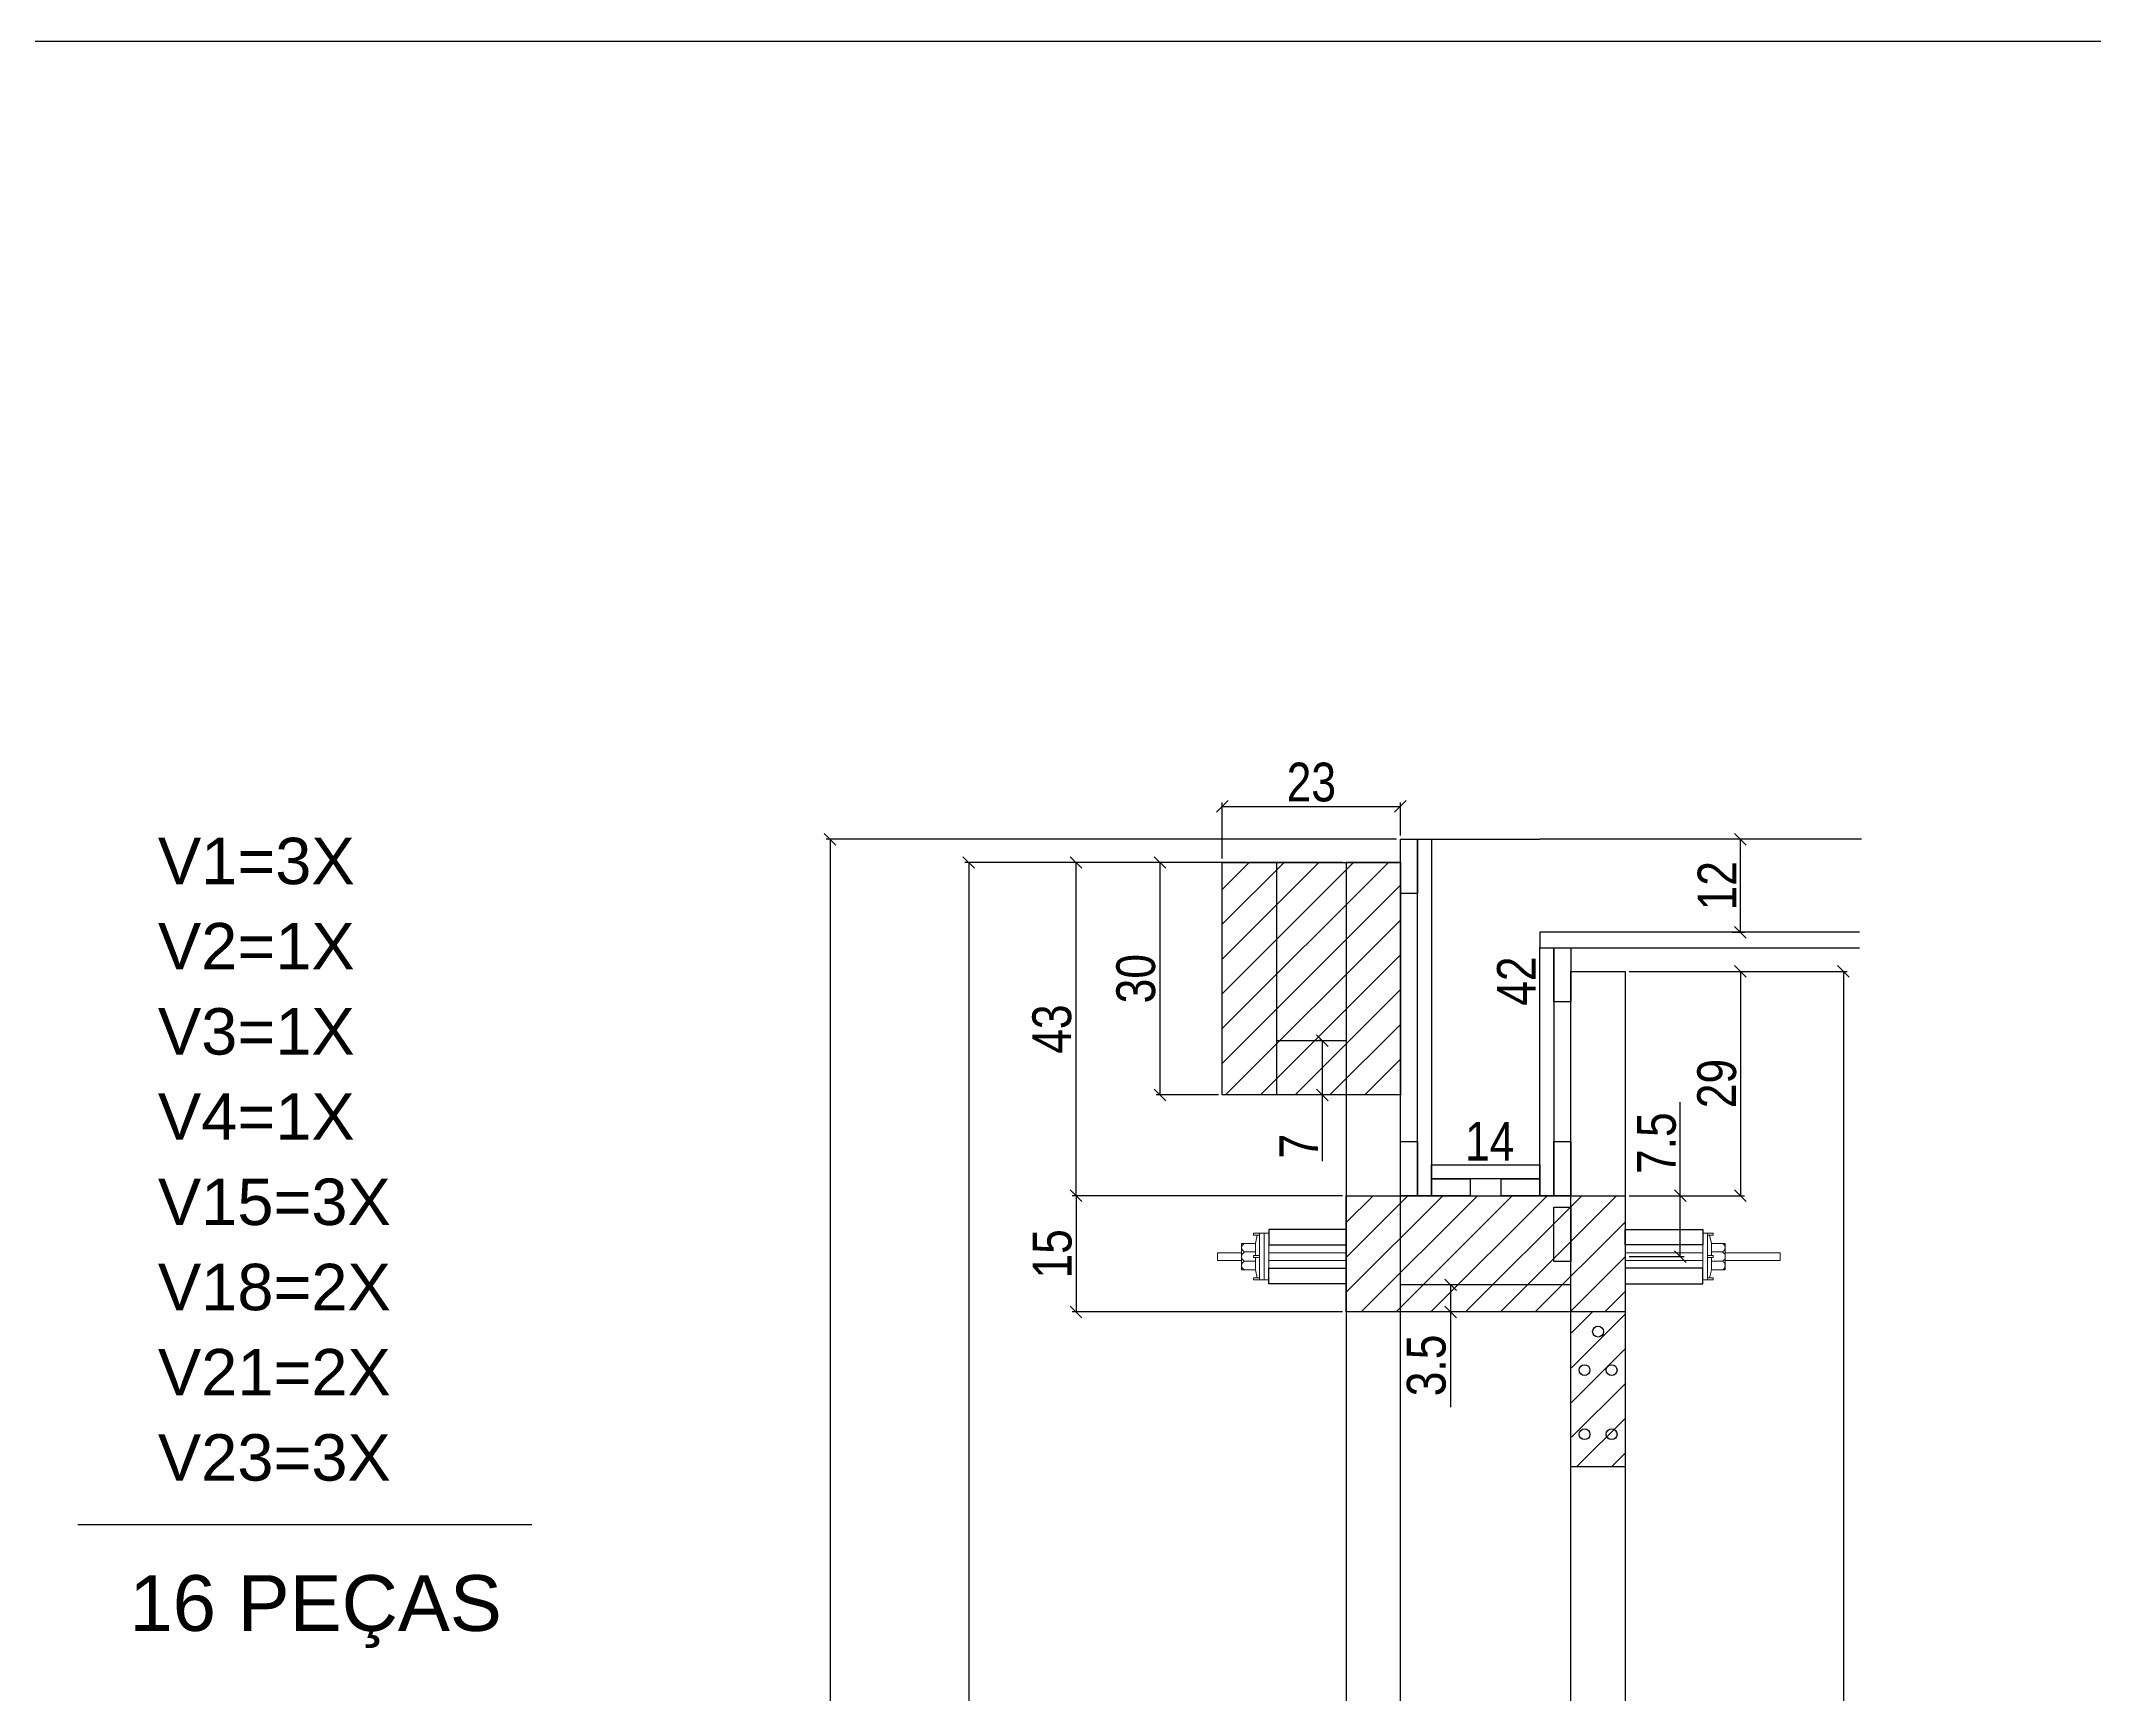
# Model space of a CAD drawing. Extents: x 15230 to 21256, y 3128 to 7338.
# Drawn here: x 17987 to 18517, y 4014 to 4441 of the extents above; entities that cross this region are included whole.
import ezdxf

# ---------------------------------------------------------------- set-up
doc = ezdxf.new("R2010")
doc.units = 0
doc.layers.add('BARRA_ANCORAGEM', color=1, linetype='Continuous', lineweight=15)
for name, color, linetype in [('COTA', 241, 'Continuous'), ('TIRAS REESCORAMENTO', 252, 'Continuous'), ('VIGAS', 3, 'Continuous')]:
    doc.layers.add(name, color=color, linetype=linetype)
doc.styles.add('COTA TECNICA 2X', font='techl___.ttf', dxfattribs={"height": 10})
doc.styles.add('R80-50', font='arial.ttf', dxfattribs={"height": 10})
doc.dimstyles.new('SECAO', dxfattribs={"dimscale": 0.333333, "dimtxt": 5, "dimasz": 9, "dimexe": 3, "dimexo": 3, "dimgap": 3, "dimtad": 1, "dimdec": 1, "dimlfac": 0.5, "dimzin": 12, "dimdsep": 46, "dimtxsty": 'COTA TECNICA 2X', "dimblk1": 'OBLIQUE', "dimblk2": 'OBLIQUE', "dimsah": 1, "dimcen": 0.9, "dimclrd": 4, "dimclre": 4, "dimclrt": 240, "dimadec": 1, "dimazin": 3, "dimtfac": 1, "dimtdec": 1, "dimtmove": 0, "dimatfit": 3, "dimfxl": 1, "dimtolj": 1, "dimtzin": 12, "dimarcsym": 0})

# ---------------------------------------------------------------- blocks, each defined once
blk = doc.blocks.new('_Oblique')
at = {"color": 0, "linetype": 'ByBlock', "lineweight": -2}
blk.add_line((-0.5, -0.5), (0.5, 0.5), dxfattribs=at)
blk = doc.blocks.new('*D72')
at = {"layer": 'COTA', "color": 4, "lineweight": -2, "transparency": 16777216}
for p, q in [((18322.8, 4229.21), (18225.38, 4229.21)), ((18226.38, 4229.21), (18226.38, 3671.12)), ((18322.8, 3671.12), (18225.38, 3671.12))]:
    blk.add_line(p, q, dxfattribs=at)
at = {"layer": 'DEFPOINTS', "color": 0, "transparency": 16777216}
for p in [(18323.8, 4229.21), (18226.38, 3671.12), (18323.8, 3671.12)]:
    blk.add_point(p, dxfattribs=at)
at = {"layer": 'COTA', "color": 4, "lineweight": -2, "transparency": 16777216, "xscale": 3, "yscale": 3, "zscale": 3}
for p, rotation in [((18226.38, 4229.21), 90), ((18226.38, 3671.12), 270)]:
    blk.add_blockref('_Oblique', p, dxfattribs=dict(at, rotation=rotation))
at = {"layer": 'COTA', "color": 240, "transparency": 16777216, "insert": (18220.28, 3950.17), "char_height": 10, "attachment_point": 5, "rotation": 90, "style": 'COTA TECNICA 2X'}
blk.add_mtext('\\A1;279', dxfattribs=at)
blk = doc.blocks.new('*D78')
at = {"layer": 'COTA', "color": 4, "lineweight": -2, "transparency": 16777216}
for p, q in [((18322.8, 4229.21), (18253.09, 4229.21)), ((18254.09, 4143.16), (18254.09, 4229.21)), ((18322.8, 4143.16), (18253.09, 4143.16))]:
    blk.add_line(p, q, dxfattribs=at)
at = {"layer": 'DEFPOINTS', "color": 0, "transparency": 16777216}
for p in [(18254.09, 4229.21), (18323.8, 4229.21), (18323.8, 4143.16)]:
    blk.add_point(p, dxfattribs=at)
at = {"layer": 'COTA', "color": 4, "lineweight": -2, "transparency": 16777216, "xscale": 3, "yscale": 3, "zscale": 3}
for p, rotation in [((18254.09, 4229.21), 90), ((18254.09, 4143.16), 270)]:
    blk.add_blockref('_Oblique', p, dxfattribs=dict(at, rotation=rotation))
at = {"layer": 'COTA', "color": 240, "transparency": 16777216, "insert": (18247.87, 4186.19), "char_height": 10, "attachment_point": 5, "rotation": 90, "style": 'COTA TECNICA 2X'}
blk.add_mtext('\\A1;43', dxfattribs=at)
blk = doc.blocks.new('*D79')
at = {"layer": 'COTA', "color": 4, "lineweight": -2, "transparency": 16777216}
for p, q in [((18396.8, 4201.09), (18426.55, 4201.09)), ((18425.55, 4201.09), (18425.55, 4143.16)), ((18396.8, 4143.16), (18426.55, 4143.16))]:
    blk.add_line(p, q, dxfattribs=at)
at = {"layer": 'DEFPOINTS', "color": 0, "transparency": 16777216}
for p in [(18395.8, 4201.09), (18395.8, 4143.16), (18425.55, 4143.16)]:
    blk.add_point(p, dxfattribs=at)
at = {"layer": 'COTA', "color": 4, "lineweight": -2, "transparency": 16777216, "xscale": 3, "yscale": 3, "zscale": 3}
for p, rotation in [((18425.55, 4201.09), 90), ((18425.55, 4143.16), 270)]:
    blk.add_blockref('_Oblique', p, dxfattribs=dict(at, rotation=rotation))
at = {"layer": 'COTA', "color": 240, "transparency": 16777216, "insert": (18419.47, 4172.13), "char_height": 10, "attachment_point": 5, "rotation": 90, "style": 'COTA TECNICA 2X'}
blk.add_mtext('\\A1;29', dxfattribs=at)
blk = doc.blocks.new('*D80')
at = {"layer": 'COTA', "color": 4, "lineweight": -2, "transparency": 16777216}
for p, q in [((18336.8, 4235.21), (18189.58, 4235.21)), ((18190.58, 4235.21), (18190.58, 3651.12)), ((18322.8, 3651.12), (18189.58, 3651.12))]:
    blk.add_line(p, q, dxfattribs=at)
at = {"layer": 'DEFPOINTS', "color": 0, "transparency": 16777216}
for p in [(18337.8, 4235.21), (18190.58, 3651.12), (18323.8, 3651.12)]:
    blk.add_point(p, dxfattribs=at)
at = {"layer": 'COTA', "color": 4, "lineweight": -2, "transparency": 16777216, "xscale": 3, "yscale": 3, "zscale": 3}
for p, rotation in [((18190.58, 4235.21), 90), ((18190.58, 3651.12), 270)]:
    blk.add_blockref('_Oblique', p, dxfattribs=dict(at, rotation=rotation))
at = {"layer": 'COTA', "color": 240, "transparency": 16777216, "insert": (18184.5, 3943.17), "char_height": 10, "attachment_point": 5, "rotation": 90, "style": 'COTA TECNICA 2X'}
blk.add_mtext('\\A1;292', dxfattribs=at)
blk = doc.blocks.new('*D82')
at = {"layer": 'DEFPOINTS', "color": 0, "transparency": 16777216}
for p in [(18360.84, 4235.21), (18373.8, 4235.21), (18360.84, 4151.16)]:
    blk.add_point(p, dxfattribs=at)
at = {"layer": 'COTA', "color": 240, "transparency": 16777216, "insert": (18367.73, 4198.57), "char_height": 10, "attachment_point": 5, "rotation": 90, "style": 'COTA TECNICA 2X'}
blk.add_mtext('\\A1;42', dxfattribs=at)
blk = doc.blocks.new('*D83')
at = {"layer": 'DEFPOINTS', "color": 0, "transparency": 16777216}
for p in [(18345.8, 4151.16), (18373.8, 4151.16), (18373.8, 4151.16)]:
    blk.add_point(p, dxfattribs=at)
at = {"layer": 'COTA', "color": 240, "transparency": 16777216, "insert": (18360.84, 4157.24), "char_height": 10, "attachment_point": 5, "style": 'COTA TECNICA 2X'}
blk.add_mtext('\\A1;14', dxfattribs=at)
blk = doc.blocks.new('*D85')
at = {"layer": 'COTA', "color": 4, "lineweight": -2, "transparency": 16777216}
for p, q in [((18425.55, 4211.21), (18425.55, 4235.21)), ((18426.55, 4235.21), (18426.55, 4235.21)), ((18423.4, 4211.21), (18426.55, 4211.21))]:
    blk.add_line(p, q, dxfattribs=at)
at = {"layer": 'DEFPOINTS', "color": 0, "transparency": 16777216}
for p in [(18425.55, 4235.21), (18425.55, 4235.21), (18422.4, 4211.21)]:
    blk.add_point(p, dxfattribs=at)
at = {"layer": 'COTA', "color": 4, "lineweight": -2, "transparency": 16777216, "xscale": 3, "yscale": 3, "zscale": 3}
for p, rotation in [((18425.55, 4235.21), 90), ((18425.55, 4211.21), 270)]:
    blk.add_blockref('_Oblique', p, dxfattribs=dict(at, rotation=rotation))
at = {"layer": 'COTA', "color": 240, "transparency": 16777216, "insert": (18419.5, 4223.21), "char_height": 10, "attachment_point": 5, "rotation": 90, "style": 'COTA TECNICA 2X'}
blk.add_mtext('\\A1;12', dxfattribs=at)
blk = doc.blocks.new('*D86')
at = {"layer": 'COTA', "color": 4, "lineweight": -2, "transparency": 16777216}
for p, q in [((18397.8, 4201.09), (18453.1, 4201.09)), ((18452.1, 4201.09), (18452.1, 3671.12)), ((18397.8, 3671.12), (18453.1, 3671.12))]:
    blk.add_line(p, q, dxfattribs=at)
at = {"layer": 'DEFPOINTS', "color": 0, "transparency": 16777216}
for p in [(18396.8, 4201.09), (18396.8, 3671.12), (18452.1, 3671.12)]:
    blk.add_point(p, dxfattribs=at)
at = {"layer": 'COTA', "color": 4, "lineweight": -2, "transparency": 16777216, "xscale": 3, "yscale": 3, "zscale": 3}
for p, rotation in [((18452.1, 4201.09), 90), ((18452.1, 3671.12), 270)]:
    blk.add_blockref('_Oblique', p, dxfattribs=dict(at, rotation=rotation))
at = {"layer": 'COTA', "color": 240, "transparency": 16777216, "insert": (18445.99, 3936.1), "char_height": 10, "attachment_point": 5, "rotation": 90, "style": 'COTA TECNICA 2X'}
blk.add_mtext('\\A1;265', dxfattribs=at)
blk = doc.blocks.new('*D88')
at = {"layer": 'COTA', "color": 4, "lineweight": -2, "transparency": 16777216}
for p, q in [((18322.8, 4143.16), (18253.09, 4143.16)), ((18254.09, 4143.16), (18254.09, 4113.16)), ((18322.8, 4113.16), (18253.09, 4113.16))]:
    blk.add_line(p, q, dxfattribs=at)
at = {"layer": 'DEFPOINTS', "color": 0, "transparency": 16777216}
for p in [(18323.8, 4143.16), (18254.09, 4113.16), (18323.8, 4113.16)]:
    blk.add_point(p, dxfattribs=at)
at = {"layer": 'COTA', "color": 4, "lineweight": -2, "transparency": 16777216, "xscale": 3, "yscale": 3, "zscale": 3}
for p, rotation in [((18254.09, 4143.16), 90), ((18254.09, 4113.16), 270)]:
    blk.add_blockref('_Oblique', p, dxfattribs=dict(at, rotation=rotation))
at = {"layer": 'COTA', "color": 240, "transparency": 16777216, "insert": (18247.98, 4128.16), "char_height": 10, "attachment_point": 5, "rotation": 90, "style": 'COTA TECNICA 2X'}
blk.add_mtext('\\A1;15', dxfattribs=at)
blk = doc.blocks.new('A$C51C4441F')
at = {"layer": 'BARRA_ANCORAGEM'}
for p, q in [((-2.25, 3.4), (-1.79, 5.5)), ((-2.25, 3.4), (-5.81, 3.39)), ((-5.81, 3.39), (-5.81, -3.39)), ((-2.25, 1.2), (-5.02, 1.2)), ((-2.25, 3.4), (-2.25, 3.4)), ((-2.25, 3.4), (-2.25, 0.25)), ((-2.25, -3.4), (-5.81, -3.39)), ((-2.25, -1.2), (-5.02, -1.2)), ((-2.25, -0.25), (-2.25, -3.4)), ((-2.25, -3.4), (-1.79, -5.5))]:
    blk.add_line(p, q, dxfattribs=at)
for points in [[(-2.7, 6), (-1.2, 6), (-1.2, 5.5), (-2.7, 5.5)], [(-1.2, -6), (0, -6), (0, 6), (-1.2, 6)], [(-2.7, 0.25), (-1.2, 0.25), (-1.2, -0.25), (-2.7, -0.25)], [(-2.7, -6), (-1.2, -6), (-1.2, -5.5), (-2.7, -5.5)]]:
    blk.add_lwpolyline(points, close=True, dxfattribs=at)
for centre, radius, start, end in [((-4.66, 2.3), 1.15, 107.7845, 252.2718), ((-4.52, 0), 1.3, 112.648, 247.4083), ((-4.66, -2.3), 1.15, 107.7845, 252.2718)]:
    blk.add_arc(centre, radius, start, end, dxfattribs=at)
blk = doc.blocks.new('*D94')
at = {"layer": 'COTA', "color": 4, "lineweight": -2, "transparency": 16777216}
for p, q in [((18410.02, 4143.16), (18410.02, 4167.31)), ((18396.8, 4143.16), (18411.02, 4143.16)), ((18410.02, 4127.46), (18410.02, 4143.16)), ((18396.8, 4127.46), (18411.02, 4127.46))]:
    blk.add_line(p, q, dxfattribs=at)
at = {"layer": 'DEFPOINTS', "color": 0, "transparency": 16777216}
for p in [(18395.8, 4143.16), (18410.02, 4143.16), (18395.8, 4127.46)]:
    blk.add_point(p, dxfattribs=at)
at = {"layer": 'COTA', "color": 4, "lineweight": -2, "transparency": 16777216, "xscale": 3, "yscale": 3, "zscale": 3}
for p, rotation in [((18410.02, 4143.16), 90), ((18410.02, 4127.46), 270)]:
    blk.add_blockref('_Oblique', p, dxfattribs=dict(at, rotation=rotation))
at = {"layer": 'COTA', "color": 240, "transparency": 16777216, "insert": (18403.91, 4156.74), "char_height": 10, "attachment_point": 5, "rotation": 90, "style": 'COTA TECNICA 2X'}
blk.add_mtext('\\A1;7.5', dxfattribs=at)
blk = doc.blocks.new('*D95')
at = {"layer": 'COTA', "color": 4, "lineweight": -2, "transparency": 16777216}
for p, q in [((18358.8, 4120.16), (18349.73, 4120.16)), ((18350.73, 4120.16), (18350.73, 4113.16)), ((18358.8, 4113.16), (18349.73, 4113.16)), ((18350.73, 4113.16), (18350.73, 4088.56))]:
    blk.add_line(p, q, dxfattribs=at)
at = {"layer": 'DEFPOINTS', "color": 0, "transparency": 16777216}
for p in [(18359.8, 4120.16), (18350.73, 4113.16), (18359.8, 4113.16)]:
    blk.add_point(p, dxfattribs=at)
at = {"layer": 'COTA', "color": 4, "lineweight": -2, "transparency": 16777216, "xscale": 3, "yscale": 3, "zscale": 3}
for p, rotation in [((18350.73, 4120.16), 90), ((18350.73, 4113.16), 270)]:
    blk.add_blockref('_Oblique', p, dxfattribs=dict(at, rotation=rotation))
at = {"layer": 'COTA', "color": 240, "transparency": 16777216, "insert": (18344.51, 4099.36), "char_height": 10, "attachment_point": 5, "rotation": 90, "style": 'COTA TECNICA 2X'}
blk.add_mtext('\\A1;3.5', dxfattribs=at)
blk = doc.blocks.new('*D89')
at = {"layer": 'COTA', "color": 4, "lineweight": -2, "transparency": 16777216}
for p, q in [((18290.8, 4229.21), (18274.76, 4229.21)), ((18275.76, 4169.21), (18275.76, 4229.21)), ((18290.8, 4169.21), (18274.76, 4169.21))]:
    blk.add_line(p, q, dxfattribs=at)
at = {"layer": 'DEFPOINTS', "color": 0, "transparency": 16777216}
for p in [(18275.76, 4229.21), (18291.8, 4229.21), (18291.8, 4169.21)]:
    blk.add_point(p, dxfattribs=at)
at = {"layer": 'COTA', "color": 4, "lineweight": -2, "transparency": 16777216, "xscale": 3, "yscale": 3, "zscale": 3}
for p, rotation in [((18275.76, 4229.21), 90), ((18275.76, 4169.21), 270)]:
    blk.add_blockref('_Oblique', p, dxfattribs=dict(at, rotation=rotation))
at = {"layer": 'COTA', "color": 240, "transparency": 16777216, "insert": (18269.54, 4199.21), "char_height": 10, "attachment_point": 5, "rotation": 90, "style": 'COTA TECNICA 2X'}
blk.add_mtext('\\A1;30', dxfattribs=at)
blk = doc.blocks.new('*D90')
at = {"layer": 'COTA', "color": 4, "lineweight": -2, "transparency": 16777216}
for p, q in [((18291.8, 4230.21), (18291.8, 4244.69)), ((18291.8, 4243.69), (18337.8, 4243.69)), ((18337.8, 4236.21), (18337.8, 4244.69))]:
    blk.add_line(p, q, dxfattribs=at)
at = {"layer": 'DEFPOINTS', "color": 0, "transparency": 16777216}
for p in [(18337.8, 4243.69), (18337.8, 4235.21), (18291.8, 4229.21)]:
    blk.add_point(p, dxfattribs=at)
at = {"layer": 'COTA', "color": 4, "lineweight": -2, "transparency": 16777216, "xscale": 3, "yscale": 3, "zscale": 3, "rotation": 180}
blk.add_blockref('_Oblique', (18291.8, 4243.69), dxfattribs=at)
at = {"layer": 'COTA', "color": 4, "lineweight": -2, "transparency": 16777216, "xscale": 3, "yscale": 3, "zscale": 3}
blk.add_blockref('_Oblique', (18337.8, 4243.69), dxfattribs=at)
at = {"layer": 'COTA', "color": 240, "transparency": 16777216, "insert": (18314.8, 4249.91), "char_height": 10, "attachment_point": 5, "style": 'COTA TECNICA 2X'}
blk.add_mtext('\\A1;23', dxfattribs=at)
blk = doc.blocks.new('*D91')
at = {"layer": 'COTA', "color": 4, "lineweight": -2, "transparency": 16777216}
for p, q in [((18317.18, 4183.21), (18316.61, 4183.21)), ((18317.61, 4183.21), (18317.61, 4169.21)), ((18317.18, 4169.21), (18316.61, 4169.21)), ((18317.61, 4169.21), (18317.61, 4152.1))]:
    blk.add_line(p, q, dxfattribs=at)
at = {"layer": 'DEFPOINTS', "color": 0, "transparency": 16777216}
for p in [(18318.18, 4183.21), (18317.61, 4169.21), (18318.18, 4169.21)]:
    blk.add_point(p, dxfattribs=at)
at = {"layer": 'COTA', "color": 4, "lineweight": -2, "transparency": 16777216, "xscale": 3, "yscale": 3, "zscale": 3}
for p, rotation in [((18317.61, 4183.21), 90), ((18317.61, 4169.21), 270)]:
    blk.add_blockref('_Oblique', p, dxfattribs=dict(at, rotation=rotation))
at = {"layer": 'COTA', "color": 240, "transparency": 16777216, "insert": (18311.54, 4155.97), "char_height": 10, "attachment_point": 5, "rotation": 90, "style": 'COTA TECNICA 2X'}
blk.add_mtext('\\A1;7', dxfattribs=at)

msp = doc.modelspace()

# ---------------------------------------------------------------- hatches: boundary and pattern name
at = {"layer": 'COTA'}
h = msp.add_hatch(dxfattribs=at)
h.set_pattern_fill('ANSI31', color=256, scale=2, style=0)
h.set_pattern_definition([(45, (-1319.1264, -894.5617), (-4.490128, 4.490128), [])])
h.paths.add_polyline_path([(18337.8, 4169.21), (18291.8, 4169.21), (18291.8, 4229.21), (18337.8, 4229.21)])
h = msp.add_hatch(dxfattribs=at)
h.set_pattern_fill('ANSI31', color=256, scale=2, style=0)
h.set_pattern_definition([(45, (-6291.15, -209153.9055), (-4.49012806, 4.49012806), [])])
h.paths.add_polyline_path([(18395.8, 4113.16), (18395.8, 4143.16), (18323.8, 4143.16), (18323.8, 4113.16)])
h = msp.add_hatch(dxfattribs=at)
h.set_pattern_fill('ANSI31', color=256, scale=2, style=0)
h.set_pattern_definition([(45, (-5277.926, -194146.246), (-4.49012806, 4.49012806), [])])
h.paths.add_polyline_path([(18381.93, 4073.14), (18395.93, 4073.14), (18395.93, 4113.08), (18381.93, 4113.08)])

# ---------------------------------------------------------------- linework, layer by layer
at = {"linetype": 'Continuous'}
for p, q in [((18305.8, 4229.21), (18305.8, 4169.21)), ((18305.8, 4183.21), (18323.8, 4183.21)), ((18323.8, 4113.16), (18323.8, 4143.16)), ((18323.8, 4143.16), (18395.8, 4143.16)), ((18395.8, 4143.16), (18395.8, 4113.16)), ((18381.8, 4120.16), (18337.8, 4120.16)), ((18395.8, 4113.16), (18323.8, 4113.16))]:
    msp.add_line(p, q, dxfattribs=at)
msp.add_line((18395.8, 4073.14), (18381.8, 4073.14))
for points in [[(18337.8, 4169.21), (18291.8, 4169.21), (18291.8, 4229.21), (18337.8, 4229.21)], [(18323.8, 3671.12), (18337.8, 3671.12), (18337.8, 4229.21), (18323.8, 4229.21)]]:
    msp.add_lwpolyline(points, close=True, dxfattribs=at)
msp.add_lwpolyline([(18381.8, 4120.16), (18381.8, 4201.09), (18395.8, 4201.09), (18395.8, 3671.12), (18381.8, 3671.12), (18381.8, 4120.16)], dxfattribs=at)
for centre in [(18388.8, 4108.08), (18385.3, 4098.14), (18392.3, 4098.14), (18385.3, 4081.59), (18392.3, 4081.59)]:
    msp.add_circle(centre, 1.4)
at = {"layer": 'BARRA_ANCORAGEM'}
for points in [[(18302.6, 4133.46), (18303.8, 4133.46), (18303.8, 4121.46), (18302.6, 4121.46)], [(18417, 4133.46), (18415.8, 4133.46), (18415.8, 4121.46), (18417, 4121.46)], [(18290.6, 4126.46), (18296.79, 4126.46), (18296.79, 4128.46), (18290.6, 4128.46)], [(18303.8, 4126.46), (18323.8, 4126.46), (18323.8, 4128.46), (18303.8, 4128.46)], [(18415.8, 4126.46), (18395.8, 4126.46), (18395.8, 4128.46), (18415.8, 4128.46)], [(18421.62, 4126.46), (18435.8, 4126.46), (18435.8, 4128.46), (18421.62, 4128.46)]]:
    msp.add_lwpolyline(points, close=True, dxfattribs=at)
at = {"layer": 'TIRAS REESCORAMENTO', "linetype": 'ByBlock'}
for p, q in [((18345.8, 4235.21), (18373.8, 4235.21)), ((18456.77, 4235.21), (18373.8, 4235.21)), ((18373.8, 4207.21), (18456.28, 4207.21))]:
    msp.add_line(p, q, dxfattribs=at)
for points in [[(18337.8, 4235.21), (18342.2, 4235.21), (18342.2, 4221.21), (18337.8, 4221.21)], [(18377.4, 4207.21), (18381.8, 4207.21), (18381.8, 4193.21), (18377.4, 4193.21)], [(18337.8, 4157.16), (18342.2, 4157.16), (18342.2, 4143.16), (18337.8, 4143.16)], [(18377.4, 4157.16), (18381.8, 4157.16), (18381.8, 4143.16), (18377.4, 4143.16)], [(18373.8, 4147.56), (18345.8, 4147.56), (18345.8, 4151.16), (18373.8, 4151.16)], [(18355.8, 4147.56), (18355.8, 4143.16), (18345.8, 4143.16), (18345.8, 4147.56)], [(18373.8, 4147.56), (18373.8, 4143.16), (18363.8, 4143.16), (18363.8, 4147.56)], [(18377.4, 4140.19), (18381.8, 4140.19), (18381.8, 4126.19), (18377.4, 4126.19)], [(18303.8, 4130.46), (18323.8, 4130.46), (18323.8, 4134.46), (18303.8, 4134.46)], [(18415.8, 4130.46), (18395.8, 4130.46), (18395.8, 4134.46), (18415.8, 4134.46)], [(18303.8, 4124.46), (18323.8, 4124.46), (18323.8, 4120.46), (18303.8, 4120.46)], [(18415.8, 4124.46), (18395.8, 4124.46), (18395.8, 4120.46), (18415.8, 4120.46)]]:
    msp.add_lwpolyline(points, close=True, dxfattribs=at)
for points in [[(18345.8, 4143.16), (18342.2, 4143.16), (18342.2, 4235.21), (18345.8, 4235.21), (18345.8, 4143.16)], [(18456.28, 4211.21), (18373.8, 4211.21), (18373.8, 4207.21), (18456.28, 4207.21)], [(18377.4, 4143.16), (18373.8, 4143.16), (18373.8, 4207.21), (18377.4, 4207.21), (18377.4, 4143.16)]]:
    msp.add_lwpolyline(points, dxfattribs=at)
at = {"layer": 'VIGAS', "color": 7}
msp.add_line((17996.46, 4058.25), (18113.61, 4058.25), dxfattribs=at)
at = {"layer": 'VIGAS'}
msp.add_lwpolyline([(18582.13, 3476.51), (17957.85, 3476.51), (17957.85, 4441.29), (18582.13, 4441.29)], close=True, dxfattribs=at)

# ---------------------------------------------------------------- block references
at = {"layer": 'BARRA_ANCORAGEM', "xscale": -1, "rotation": 180}
msp.add_blockref('A$C51C4441F', (18302.6, 4127.46), dxfattribs=at)
at = {"layer": 'BARRA_ANCORAGEM', "xscale": -1}
msp.add_blockref('A$C51C4441F', (18415.8, 4127.46), dxfattribs=at)

# ---------------------------------------------------------------- texts
at = {"layer": 'VIGAS', "color": 0, "style": 'R80-50'}
for s, p in [('V1=3X', (18017.11, 4223.6)), ('V2=1X', (18017.11, 4201.6)), ('V3=1X', (18017.11, 4179.6)), ('V4=1X', (18017.11, 4157.6)), ('V15=3X', (18017.11, 4135.6)), ('V18=2X', (18017.11, 4113.6)), ('V21=2X', (18017.11, 4091.6)), ('V23=3X', (18017.11, 4069.6))]:
    msp.add_text(s, height=12, dxfattribs=at).set_placement(p)
at = {"layer": 'VIGAS', "color": 7, "insert": (18009.73, 4045.2), "char_height": 14.4, "attachment_point": 1, "style": 'R80-50'}
msp.add_mtext_dynamic_manual_height_columns('16 PEÇAS', width=162.221, gutter_width=50, heights=[0], dxfattribs=at)

# ---------------------------------------------------------------- dimensions: what is measured, and where the dimension line sits
at = {"layer": 'COTA', "color": 3}
dim = msp.add_linear_dim(base=(18337.8, 4243.69), p1=(18291.8, 4229.21), p2=(18337.8, 4235.21), dimstyle='SECAO', dxfattribs=at)
dim.commit()
dim.dimension.update_dxf_attribs({"geometry": '*D90', "text_midpoint": (18314.8, 4249.91)})
for base, p1, p2, picture, middle in [((18190.58, 3651.12), (18337.8, 4235.21), (18323.8, 3651.12), '*D80', (18184.5, 3943.17)), ((18425.55, 4235.21), (18422.4, 4211.21), (18425.55, 4235.21), '*D85', (18419.5, 4223.21)), ((18226.38, 3671.12), (18323.8, 4229.21), (18323.8, 3671.12), '*D72', (18220.28, 3950.17)), ((18254.09, 4229.21), (18323.8, 4143.16), (18323.8, 4229.21), '*D78', (18247.87, 4186.19)), ((18275.76, 4229.21), (18291.8, 4169.21), (18291.8, 4229.21), '*D89', (18269.54, 4199.21)), ((18425.55, 4143.16), (18395.8, 4201.09), (18395.8, 4143.16), '*D79', (18419.47, 4172.13)), ((18452.1, 3671.12), (18396.8, 4201.09), (18396.8, 3671.12), '*D86', (18445.99, 3936.1)), ((18254.09, 4113.16), (18323.8, 4143.16), (18323.8, 4113.16), '*D88', (18247.98, 4128.16)), ((18350.73, 4113.16), (18359.8, 4120.16), (18359.8, 4113.16), '*D95', (18344.51, 4099.36))]:
    dim = msp.add_linear_dim(base=base, p1=p1, p2=p2, angle=90, dimstyle='SECAO', dxfattribs=at)
    dim.commit()
    dim.dimension.update_dxf_attribs({"geometry": picture, "text_midpoint": middle})
dim = msp.add_linear_dim(base=(18373.8, 4235.21), p1=(18360.84, 4151.16), p2=(18360.84, 4235.21), angle=90, dimstyle='SECAO', override={"dimse1": 1, "dimse2": 1, "dimsd1": 1, "dimsd2": 1}, dxfattribs=at)
dim.commit()
dim.dimension.update_dxf_attribs({"geometry": '*D82', "text_midpoint": (18373.8, 4198.57), "dimtype": 160})
dim = msp.add_linear_dim(base=(18317.61, 4169.21), p1=(18318.18, 4183.21), p2=(18318.18, 4169.21), angle=90, dimstyle='SECAO', dxfattribs=at)
dim.commit()
dim.dimension.update_dxf_attribs({"geometry": '*D91', "text_midpoint": (18317.61, 4155.97), "dimtype": 160})
dim = msp.add_linear_dim(base=(18410.02, 4143.16), p1=(18395.8, 4127.46), p2=(18395.8, 4143.16), angle=90, text='7.5', dimstyle='SECAO', dxfattribs=at)
dim.commit()
dim.dimension.update_dxf_attribs({"geometry": '*D94', "text_midpoint": (18403.91, 4156.74)})
dim = msp.add_linear_dim(base=(18373.8, 4151.16), p1=(18345.8, 4151.16), p2=(18373.8, 4151.16), dimstyle='SECAO', override={"dimse1": 1, "dimse2": 1, "dimsd1": 1, "dimsd2": 1}, dxfattribs=at)
dim.commit()
dim.dimension.update_dxf_attribs({"geometry": '*D83', "text_midpoint": (18360.84, 4151.16), "dimtype": 160})

doc.saveas('drawing.dxf')
